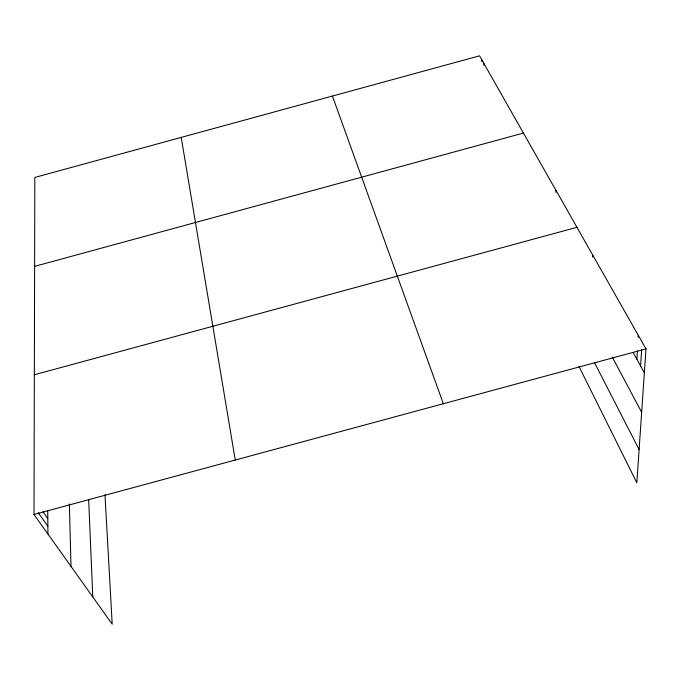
<?xml version="1.0" encoding="UTF-8"?>
<svg xmlns="http://www.w3.org/2000/svg" width="680" height="680" viewBox="0 0 680 680"><rect width="100%" height="100%" fill="white"/><g stroke="black" fill="none" stroke-linecap="round" stroke-linejoin="round"><path stroke-width="1.02" d="M104.975 494.658L112.2 624.172L34 514.488L34.825 177.438L479.553 55.828L646 348.891L636.828 482.791L578.952 366.401M592.679 257.142L592.705 255.051M636.888 359.269L637.381 350.948M638.188 337.433L638.308 335.35M640.602 365.976L641.665 349.35M34.603 266.373L523.421 133.067M34.34 374.782L576.954 227.315M34 514.488L646 348.891M38.233 512.635L47.872 526.286M43.018 511.785L47.804 518.636M633.225 352.648L644.368 372.767M612.272 357.085L641.656 412.275M594.575 362.797L639.106 449.548M332.426 96.058L443.335 403.725M181.212 137.411L235.263 460.029M483.794 63.299L483.964 65.391M481.661 59.542L481.839 61.634M88.672 499.69L92.778 596.921M69.36 503.999L71.001 566.389M555.917 190.272L555.968 192.355M47.736 511.079L47.931 534.038"/></g></svg>
